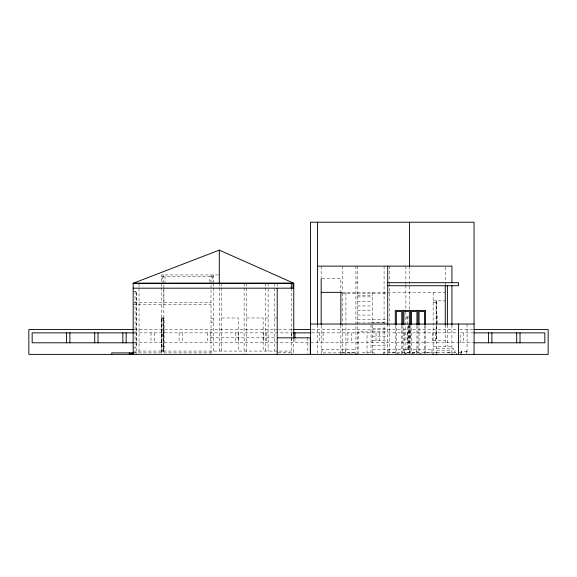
<?xml version="1.0" encoding="UTF-8"?>
<svg xmlns="http://www.w3.org/2000/svg" width="577" height="577" viewBox="0 0 577 577"><rect width="100%" height="100%" fill="white"/><g stroke="black" fill="none" stroke-linecap="round" stroke-linejoin="round"><path stroke-width="0.43" stroke-dasharray="2.88 2.16" d="M162.952 334.177L162.952 336.492L162.952 334.155M218.467 274.948L161.372 274.948L161.372 282.391M161.372 276.318L163.854 276.318M211.016 276.318L213.504 276.318M322.067 278.612L340.856 278.612L340.856 291.486M355.915 282.795L357.43 282.795M133.172 291.27L136.583 291.27L136.547 354.379M136.583 292.099L136.583 347.152M342.291 292.344L445.256 292.344M342.291 293.758L387.715 293.758M357.43 295.669L372.576 295.669M357.43 296.881L372.576 296.881M433.139 300.869L445.256 300.869M357.43 301.425L372.576 301.425M134.052 302.406L211.016 302.406M433.139 302.384L436.775 302.384M436.169 302.687L436.169 338.425M133.172 304.735L211.016 304.735M357.43 305.961L372.576 305.961M357.43 310.498L372.576 310.498M357.43 315.042L372.576 315.042M436.775 316.016L437.38 316.016L437.38 325.096M405.883 316.47L408.458 316.47M408.458 317.53L407.398 317.53L407.398 348.414L408.458 348.414M161.358 317.97L164.056 317.941L164.056 351.299L161.762 351.299M221.777 317.97L238.323 317.97L238.323 351.068M246.595 317.97L263.148 317.97L263.148 351.068M265.629 317.97L268.11 317.97M274.731 317.97L277.212 317.97M405.883 317.985L408.069 317.985M164.056 318.288L163.356 318.288L163.356 350.953L164.056 350.953M163.356 318.36L164.056 318.36M161.971 318.634L163.356 318.634M161.358 318.8L161.358 345.94M211.016 318.8L213.504 318.8M161.452 319.297L161.452 345.443M357.43 319.586L386.821 319.586M211.016 322.11L213.504 322.11M384.08 322.557L371.018 322.557L371.018 353.441M357.43 322.918L387.715 322.918M372.576 328.674L387.715 328.674M134.333 329.554L277.681 329.554M278.583 329.554L292.106 329.554M311.941 329.554L458.895 329.554M459.797 329.554L473.32 329.554M409.519 330.094L410.124 330.094L410.124 339.182L409.519 339.182M372.576 331.609L387.715 331.609M134.138 332.864L293.296 332.864M311.796 332.864L458.672 332.864M473.501 332.864L460.439 332.864L460.439 342.796M372.576 336.153L387.715 336.153M163.183 332.756L163.356 336.651M211.016 337.833L276.441 337.833M433.139 340.242L445.256 340.242M372.576 340.697L387.715 340.697M134.138 342.796L473.501 342.796M372.576 345.241L387.715 345.241M433.139 346.301L451.921 346.301M161.358 346.77L163.854 346.77M133.172 347.981L136.583 347.981M436.775 348.414L453.428 348.414L453.428 350.535L454.943 350.535L454.943 352.655L456.457 352.655M387.715 349.323L433.139 349.323M405.883 349.474L409.519 349.474M321.173 349.777L355.915 349.777M372.576 349.777L387.715 349.777M436.775 350.535L451.921 350.535M161.971 350.607L163.356 350.607M163.356 350.888L164.056 350.888M133.172 351.068L291.277 351.068M467.06 351.292L461.001 351.292L461.001 353.009M278.085 352.561L293.765 352.561M436.775 352.655L451.921 352.655M341.721 352.807L354.249 352.807M395.368 352.807L383.251 352.807L383.251 353.867M433.442 352.807L425.653 352.807L425.653 353.867M434.308 352.807L437.763 352.807L437.763 353.867M455.505 352.807L446.85 352.807L446.85 353.867M459.068 352.807L463.273 352.807M133.352 352.893L211.016 352.893M341.187 352.872L322.687 352.872L322.687 349.777M342.067 352.872L346.474 352.872M347.354 352.872L354.401 352.872L354.401 349.777M467.06 324.036L467.06 354.321M466.454 351.292L466.454 353.412M463.749 332.864L463.749 342.796M461.607 351.292L461.607 352.706M451.921 325.176L451.921 352.973M447.377 324.923L447.377 346.301M445.256 267.028L445.256 284.836M445.256 324.923L445.256 346.301M436.775 300.869L436.775 353.477M436.169 300.869L436.169 340.242M435.621 332.864L435.621 342.796M433.139 292.344L433.139 354.321M432.31 332.864L432.31 342.796M432 349.323L432 352.352L388.855 352.352L388.855 349.323M425.574 325.644L425.574 353.427M424.513 325.695L424.513 353.261L419.061 353.261L419.061 325.695M418 325.644L418 353.427M416.94 325.695L416.94 353.261L411.488 353.261L411.488 325.695M416.565 349.323L416.565 352.807L404.455 352.807L404.455 349.323M410.427 325.644L410.427 353.427M409.519 266.134L409.519 309.33M409.519 325.075L409.519 354.321M409.367 325.695L409.367 353.261L403.914 353.261L403.914 325.695M408.458 325.392L408.458 349.474M408.307 325.392L408.307 349.474M407.485 332.864L407.485 342.796M405.883 266.134L405.883 280.985M405.883 281.857L405.883 284.483M405.883 285.355L405.883 311.205M405.883 312.107L405.883 354.321M404.174 332.864L404.174 342.796M402.854 325.644L402.854 353.427M401.794 325.695L401.794 353.261L396.349 353.261L396.349 325.695M395.288 325.644L395.288 353.427M389.23 266.134L389.23 281.367M389.23 283.156L389.23 353.427M387.715 324.13L387.715 354.321M384.08 266.134L384.08 354.321M379.356 332.864L379.356 342.796M376.045 332.864L376.045 342.796M374.17 353.867L374.17 352.807L362.053 352.807L362.053 353.867M372.576 292.344L372.576 322.918M372.576 324.988L372.576 354.321M367.03 353.449L367.03 331.609L358.187 331.609L358.187 354.321M357.43 266.134L357.43 354.321M355.915 266.134L355.915 353.715M351.826 352.807L351.826 353.715M351.22 332.864L351.22 342.796M349.575 352.807L349.575 353.715M347.909 332.864L347.909 342.796M345.926 292.344L345.926 352.54M345.486 349.777L345.486 352.929M342.291 266.134L342.291 291.472M342.291 293.239L342.291 354.321M340.856 325.334L340.856 352.98M323.084 332.864L323.084 342.796M321.173 266.134L321.173 277.825M321.173 325.493L321.173 354.321M319.781 332.864L319.781 342.796M317.538 324.93L317.538 353.434M307.808 337.833L307.829 353.506M294.955 338.656L294.955 342.796M293.765 339.067L293.765 353.477M291.645 332.864L291.645 342.796M291.277 288.183L291.277 336.694M291.277 337.595L291.277 354.379M277.212 283.271L277.212 287.368M274.731 283.271L274.731 351.068M268.11 283.22L268.11 287.368M268.11 289.063L268.11 351.068M266.819 332.864L266.819 342.796M265.629 283.22L265.629 287.368M265.629 287.728L265.629 351.068M263.509 332.864L263.509 342.796M246.595 283.22L246.595 354.379M244.114 283.22L244.114 286.791M244.114 287.685L244.114 353.55M238.69 332.864L238.69 342.796M235.38 332.864L235.38 342.796M221.777 283.271L221.777 287.368M221.777 287.721L221.777 351.068M219.296 283.271L219.296 286.841M219.296 287.728L219.296 351.068M213.504 274.948L213.504 282.391M213.504 283.22L213.504 286.791M213.504 287.685L213.504 351.068M212.257 276.318L212.257 282.059M211.016 274.948L211.016 354.379M210.555 332.864L210.555 342.796M209.862 282.059L209.862 276.318L165.015 276.318L165.015 282.059M207.244 332.864L207.244 342.796M182.426 332.864L182.426 342.796M179.115 332.864L179.115 342.796M163.918 288.183L163.918 304.735M163.854 274.948L163.854 351.068M163.442 318.36L163.442 350.888M163.262 332.727L163.262 336.636M162.613 276.318L162.613 282.059M161.971 351.299L161.971 317.523L161.798 351.299M161.372 283.22L161.372 286.747M161.372 287.584L161.372 302.406M161.372 304.735L161.372 352.893M154.29 332.864L154.29 342.796M150.979 332.864L150.979 342.796M139.028 284.086L139.028 287.368M139.028 288.183L139.028 351.068M135.061 291.27L135.061 347.981M134.672 352.771A10.631 10.631 0 0 1 136.547 352.893"/><path stroke-width="0.87" d="M293.015 288.183L293.015 283.271L133.172 283.271L219.325 250.122L219.296 283.22M132.797 352.987L133.417 352.879A10.631 10.631 0 0 0 129.313 354.379L129.313 352.893M317.538 266.134L451.921 266.134L451.921 282.701M387.715 282.701L458.578 282.701L458.578 285.73L387.715 285.73M133.172 283.271L293.765 283.22L293.765 338.252M133.172 288.183L293.765 288.183M321.173 292.344L341.663 292.344M310.534 324.036L474.063 324.036M133.431 329.554L28.85 329.554L28.85 354.379L548.15 354.379L548.15 329.554L474.222 329.554M293.008 329.554L311.039 329.554M133.251 332.864L32.161 332.864L32.161 342.796L133.251 342.796M293.296 332.864L310.909 332.864M474.388 332.864L544.839 332.864L544.839 342.796L474.388 342.796M277.212 337.833L310.311 337.833L310.311 354.379M133.893 352.893L111.729 352.893L111.729 354.379M219.296 250.122L293.765 283.22M520.014 332.864L520.014 342.796M516.711 332.864L516.711 342.796M491.885 332.864L491.885 342.796M488.575 332.864L488.575 342.796M474.063 354.321L474.063 222.224L310.534 222.224L310.534 354.321M461.001 353.867L461.001 354.321M458.535 324.036L458.535 354.321M456.457 353.867L456.457 354.321M451.921 285.334L451.921 324.779M451.921 353.867L451.921 354.321M447.377 285.334L447.377 324.923M445.256 285.73L445.256 324.923M436.775 354.321L436.775 354.776M433.139 353.867L433.139 354.321M425.574 324.75L425.574 310.412L395.288 310.412L395.288 324.75M424.513 324.808L424.513 311.472L419.061 311.472L419.061 324.808M418 310.412L418 324.75M416.94 324.808L416.94 311.472L411.488 311.472L411.488 324.808M410.427 310.412L410.427 324.75M409.519 222.224L409.519 266.134M409.367 324.808L409.367 311.472L403.914 311.472L403.914 324.808M402.854 310.412L402.854 324.75M401.794 324.808L401.794 311.472L396.349 311.472L396.349 324.808M387.715 266.134L387.715 324.923M387.715 353.867L387.715 354.321M355.915 353.715L355.915 354.321M345.486 353.715L345.486 354.321M340.856 292.344L340.856 324.678M340.856 353.867L340.856 354.321M321.173 278.612L321.173 324.678M317.538 222.224L317.538 324.627M294.955 332.864L294.955 337.833M291.277 283.22L291.277 288.183M277.212 288.183L277.212 354.379M133.172 283.22L133.172 354.379M126.154 332.864L126.154 342.796M122.851 332.864L122.851 342.796M98.025 332.864L98.025 342.796M94.715 332.864L94.715 342.796M69.889 332.864L69.889 342.796M66.579 332.864L66.579 342.796"/></g></svg>
